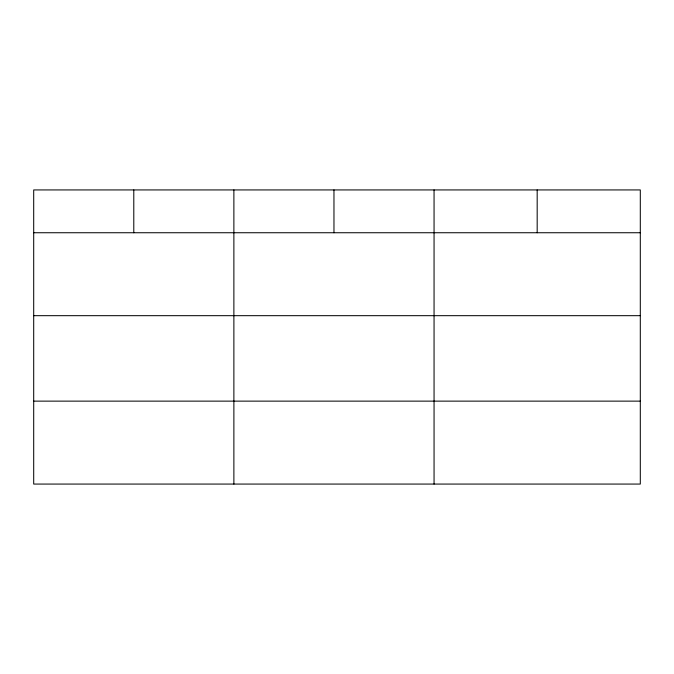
<?xml version="1.0" encoding="UTF-8"?>
<svg xmlns="http://www.w3.org/2000/svg" width="674" height="674" viewBox="0 0 674 674"><rect width="100%" height="100%" fill="white"/><g stroke="black" fill="none" stroke-linecap="round" stroke-linejoin="round"><path stroke-width="1.01" d="M640.3 315.676L640.3 189.933L33.7 189.933L33.7 484.067L640.3 484.067L640.3 315.676L33.7 315.676M33.7 232.741L640.3 232.741M33.7 401.131L640.3 401.131M537.178 189.933L537.178 232.741M434.056 189.933L434.056 484.067M333.967 189.933L333.967 232.741M233.878 189.933L233.878 484.067M133.789 189.933L133.789 232.741"/></g></svg>
